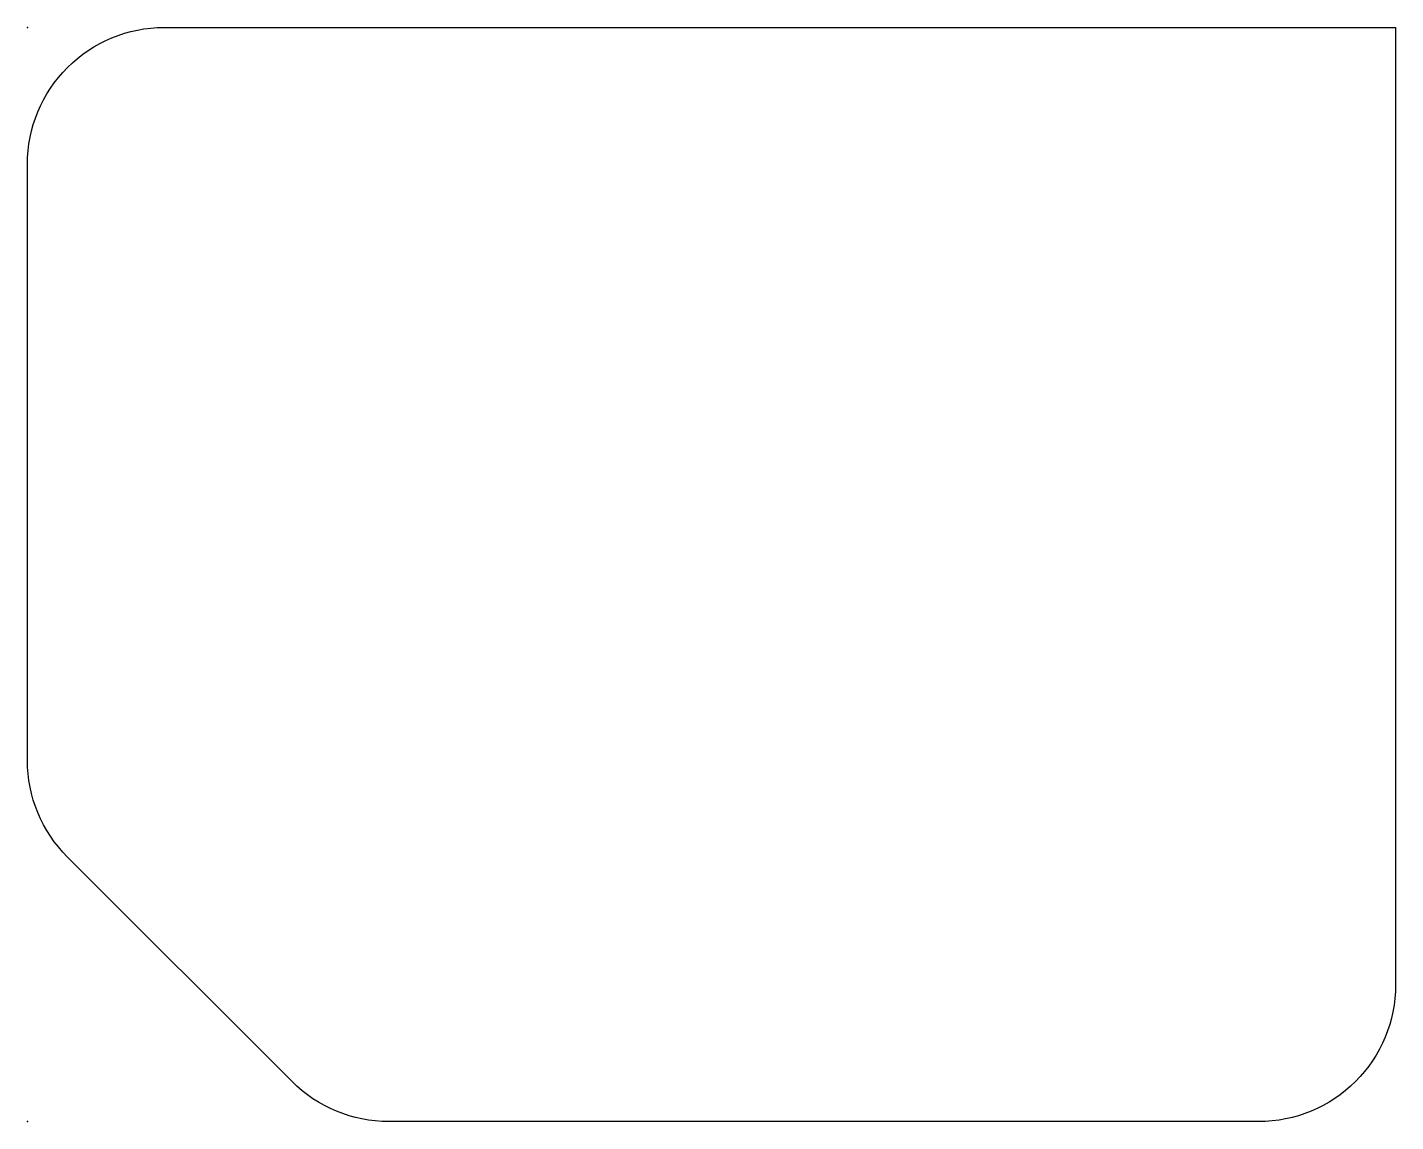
# Model space of a CAD drawing. Header units: millimetres. Extents: x -150 to 350, y -300 to 100.
import ezdxf

# ---------------------------------------------------------------- set-up
doc = ezdxf.new("R2010")
doc.units = ezdxf.units.MM
doc.layers.get('0').update_dxf_attribs({"linetype": 'CONTINUOUS'})

msp = doc.modelspace()

# ---------------------------------------------------------------- linework, layer by layer
msp.add_lwpolyline([(-100, 100), (350, 100), (350, -250, -0.414214), (300, -300), (-17.92, -300, -0.198912), (-53.27, -285.36), (-135.36, -203.27, -0.198912), (-150, -167.92), (-150, 50, -0.414214)], format="xyb", close=True)
for p in [(-150, 100), (-150, -300)]:
    msp.add_point(p)

doc.saveas('drawing.dxf')
